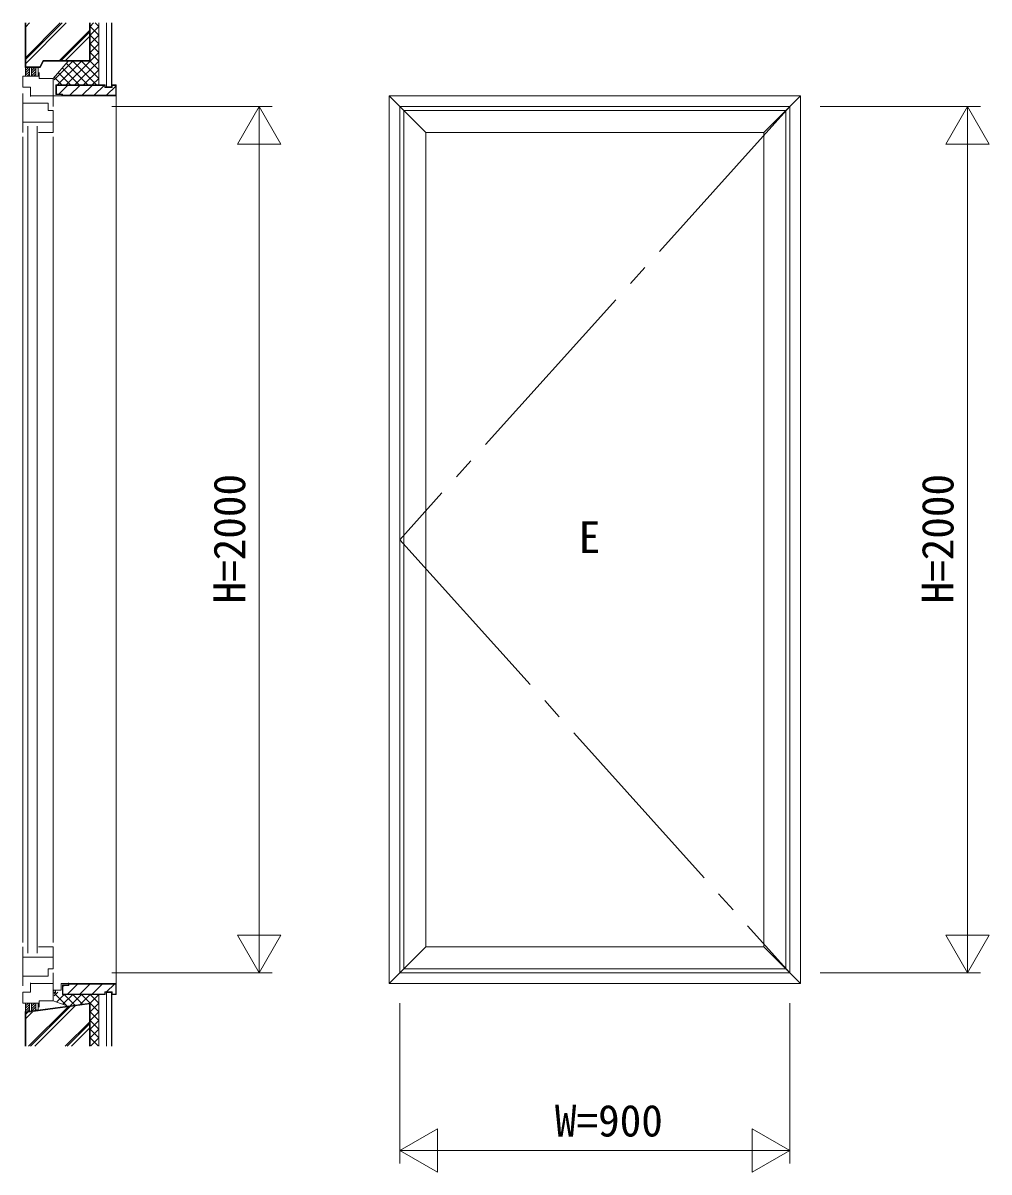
# Model space of a CAD drawing. Units: millimetres, scale not verified. Extents: x -14850 to 12650, y -10500 to 9500.
# Drawn here: x 3170 to 5400, y 4372 to 7026 of the extents above; entities that cross this region are included whole.
import ezdxf
from ezdxf.enums import TextEntityAlignment as Align

# ---------------------------------------------------------------- set-up
doc = ezdxf.new("R2010")
doc.units = ezdxf.units.MM
doc.header["$LTSCALE"] = 50
doc.linetypes.add('CHAIN2', pattern=[12, 9, -1, 1, -1])
for name, color, linetype, lineweight in [('0-2_YKK_Z1', 7, 'Continuous', 9), ('0-4_YKK_C2', 5, 'Continuous', 9), ('0-5_YKK_N1', 2, 'Continuous', 9), ('0-6_YKK_A1', 4, 'Continuous', 9), ('0-8_YKK_C1', 4, 'Continuous', 9)]:
    doc.layers.add(name, color=color, linetype=linetype, lineweight=lineweight)
doc.styles.add('ＭＳ ゴシック', font='')
doc.styles.get('ＭＳ ゴシック').set_extended_font_data('MS Gothic')

msp = doc.modelspace()

# ---------------------------------------------------------------- linework, layer by layer
at = {"layer": '0-2_YKK_Z1'}
for p, q in [((3175, 6922.5), (3175, 7025.51)), ((3269.99, 7025.51), (3176.5, 6932.02)), ((3185.14, 7025.51), (3176.5, 7016.87)), ((3260.1, 7025.51), (3176.5, 6941.91)), ((3255.85, 7025.51), (3176.5, 6946.16)), ((3176.5, 7025.51), (3176.5, 6924)), ((3323.5, 7008.31), (3254.2, 6939)), ((3323.5, 7004.06), (3258.44, 6939)), ((3323.5, 6939), (3323.5, 7025.51)), ((3325, 6937.5), (3325, 7025.51)), ((3325, 6937.5), (3325, 7025.51)), ((3325, 7017.5), (3333.01, 7025.51)), ((3345, 6997.5), (3325, 7017.5)), ((3325, 6997.5), (3345, 7017.5)), ((3345, 7017.5), (3336.99, 7025.51)), ((3345, 6882.5), (3345, 7025.51)), ((3323.5, 6994.16), (3268.34, 6939)), ((3345, 6977.5), (3325, 6997.5)), ((3325, 6977.5), (3345, 6997.5)), ((3345, 6957.5), (3325, 6977.5)), ((3325, 6957.5), (3345, 6977.5)), ((3325, 6937.5), (3345, 6957.5)), ((3345, 6937.5), (3325, 6957.5)), ((3209.07, 6924), (3216.57, 6939)), ((3210, 6922.5), (3217.5, 6937.5)), ((3323.5, 6939), (3216.57, 6939)), ((3217.5, 6937.5), (3325, 6937.5)), ((3240, 6897.5), (3274, 6937.5)), ((3242, 6894.5), (3285, 6937.5)), ((3250, 6882.5), (3305, 6937.5)), ((3320, 6882.5), (3269.86, 6932.64)), ((3270, 6882.5), (3325, 6937.5)), ((3340, 6882.5), (3285, 6937.5)), ((3290, 6882.5), (3345, 6937.5)), ((3345, 6897.5), (3305, 6937.5)), ((3345, 6917.5), (3325, 6937.5)), ((3175, 6922.5), (3210, 6922.5)), ((3176.5, 6924), (3209.07, 6924)), ((3185, 6921), (3185, 6904)), ((3186.5, 6922.5), (3188.5, 6922.5)), ((3186.5, 6902.5), (3188.5, 6902.5)), ((3190, 6921), (3190, 6904)), ((3200, 6921), (3200, 6904)), ((3201.5, 6922.5), (3203.5, 6922.5)), ((3201.5, 6902.5), (3203.5, 6902.5)), ((3205, 6921), (3205, 6904)), ((3260, 6882.5), (3242.3, 6900.2)), ((3280, 6882.5), (3251.49, 6911.01)), ((3300, 6882.5), (3260.68, 6921.82)), ((3310, 6882.5), (3345, 6917.5)), ((3247, 6881.5), (3247, 6861.5)), ((3247, 6881.5), (3359, 6881.5)), ((3252.79, 6861.5), (3272.8, 6881.5)), ((3278.08, 6858.5), (3301.08, 6881.5)), ((3306.36, 6858.5), (3329.36, 6881.5)), ((3330, 6882.5), (3345, 6897.5)), ((3334.65, 6858.5), (3357.65, 6881.5)), ((3359, 6876.5), (3359, 6881.5)), ((3376, 6876.5), (3359, 6876.5)), ((3360, 6877.5), (3360, 6882.5)), ((3375, 6877.5), (3360, 6877.5)), ((3362.93, 6858.5), (3384, 6879.57)), ((3375, 6877.5), (3375, 6882.5)), ((3375, 6882.5), (3385, 6882.5)), ((3376, 6881.5), (3384, 6881.5)), ((3376, 6876.5), (3376, 6881.5)), ((3384, 6881.5), (3384, 6858.5)), ((3385, 6857.5), (3385, 6882.5)), ((3246, 6860.5), (3260, 6860.5)), ((3261, 6861.5), (3247, 6861.5)), ((3260, 6857.5), (3260, 6860.5)), ((3260, 6857.5), (3385, 6857.5)), ((3261, 6861.5), (3261, 6858.5)), ((3384, 6858.5), (3261, 6858.5)), ((3385, 4807.5), (3385, 6857.5)), ((3261, 4804.5), (3275, 4804.5)), ((3262, 4800.71), (3264.79, 4803.5)), ((3276, 4803.5), (3262, 4803.5)), ((3262, 4783.5), (3262, 4803.5)), ((3273.08, 4783.5), (3296.08, 4806.5)), ((3275, 4807.5), (3385, 4807.5)), ((3275, 4807.5), (3275, 4804.5)), ((3276, 4803.5), (3276, 4806.5)), ((3384, 4806.5), (3276, 4806.5)), ((3301.36, 4783.5), (3324.36, 4806.5)), ((3329.65, 4783.5), (3352.65, 4806.5)), ((3362.93, 4788.5), (3380.93, 4806.5)), ((3384, 4783.5), (3384, 4806.5)), ((3385, 4807.5), (3385, 4782.5)), ((3250.36, 4787.87), (3242, 4779.5)), ((3243, 4784.5), (3270.77, 4756.72)), ((3265, 4782.5), (3247.41, 4764.91)), ((3262, 4783.5), (3359, 4783.5)), ((3285, 4782.5), (3262.22, 4759.72)), ((3265, 4782.5), (3289.71, 4757.79)), ((3305, 4782.5), (3278.85, 4756.35)), ((3285, 4782.5), (3307.35, 4760.15)), ((3325, 4782.5), (3301.92, 4759.42)), ((3305, 4782.5), (3325, 4762.5)), ((3325, 4782.5), (3345, 4762.5)), ((3345, 4782.5), (3325, 4762.5)), ((3345, 4782.5), (3345, 4762.5)), ((3376, 4788.5), (3359, 4788.5)), ((3359, 4788.5), (3359, 4783.5)), ((3375, 4787.5), (3360, 4787.5)), ((3360, 4787.5), (3360, 4782.5)), ((3362.5, 4787.5), (3362.5, 4662.77)), ((3375, 4787.5), (3362.5, 4787.5)), ((3375, 4662.77), (3375, 4787.5)), ((3375, 4787.5), (3375, 4782.5)), ((3375, 4782.5), (3385, 4782.5)), ((3376, 4788.5), (3376, 4783.5)), ((3376, 4783.5), (3384, 4783.5)), ((3175, 4742.5), (3325, 4762.5)), ((3176.5, 4741.19), (3323.5, 4760.79)), ((3274.36, 4754.23), (3182.9, 4662.77)), ((3185, 4761), (3185, 4745.55)), ((3186.5, 4762.5), (3188.5, 4762.5)), ((3279.25, 4754.89), (3187.14, 4662.77)), ((3190, 4761), (3190, 4745.81)), ((3290.68, 4756.41), (3197.04, 4662.77)), ((3200, 4761), (3200, 4747.55)), ((3201.5, 4762.5), (3203.5, 4762.5)), ((3205, 4761), (3205, 4747.81)), ((3240, 4767.5), (3273.79, 4755.67)), ((3323.5, 4662.77), (3323.5, 4760.79)), ((3325, 4762.5), (3325, 4662.77)), ((3345, 4762.5), (3325, 4742.5)), ((3325, 4762.5), (3345, 4742.5)), ((3325, 4762.5), (3325, 4662.77)), ((3345, 4762.5), (3345, 4662.77)), ((3175, 4662.77), (3175, 4742.5)), ((3192.77, 4743.36), (3176.5, 4727.09)), ((3181.34, 4741.83), (3176.5, 4736.99)), ((3176.5, 4741.19), (3176.5, 4662.77)), ((3186.7, 4744.06), (3188.7, 4744.33)), ((3201.7, 4746.06), (3203.7, 4746.33)), ((3325, 4742.5), (3345, 4722.5)), ((3345, 4742.5), (3325, 4722.5)), ((3325, 4722.5), (3345, 4702.5)), ((3345, 4722.5), (3325, 4702.5)), ((3323.5, 4718.52), (3267.75, 4662.77)), ((3323.5, 4714.28), (3271.99, 4662.77)), ((3323.5, 4704.38), (3281.89, 4662.77)), ((3325, 4702.5), (3345, 4682.5)), ((3345, 4702.5), (3325, 4682.5)), ((3325, 4682.5), (3343.73, 4663.77)), ((3345, 4682.5), (3326.27, 4663.77))]:
    msp.add_line(p, q, dxfattribs=at)
for points in [[(3375, 7025.51), (3375, 6877.5), (3362.5, 6877.5), (3362.5, 7025.51)], [(3374.5, 7025.51), (3374.5, 6878), (3363, 6878), (3363, 7025.51)], [(3246, 6860.5), (3246, 6882.5), (3360, 6882.5)], [(3261, 4804.5), (3261, 4782.5), (3360, 4782.5)], [(3374.5, 4662.77), (3374.5, 4787), (3363, 4787), (3363, 4662.77)]]:
    msp.add_lwpolyline(points, dxfattribs=at)
for centre, start, end in [((3186.5, 6921), 90, 180), ((3186.5, 6904), 180, 270), ((3188.5, 6921), 0, 90), ((3188.5, 6904), 270, 0), ((3201.5, 6921), 90, 180), ((3201.5, 6904), 180, 270), ((3203.5, 6921), 0, 90), ((3203.5, 6904), 270, 0), ((3186.5, 4761), 90, 180), ((3188.5, 4761), 0, 90), ((3201.5, 4761), 90, 180), ((3203.5, 4761), 0, 90), ((3186.5, 4745.55), 180, 277.59457), ((3188.5, 4745.81), 277.59457, 0), ((3201.5, 4747.55), 180, 277.59457), ((3203.5, 4747.81), 277.59457, 0)]:
    msp.add_arc(centre, 1.5, start, end, dxfattribs=at)
at = {"layer": '0-4_YKK_C2'}
for p, q in [((3175, 6902.5), (3176, 6903.5)), ((3176.72, 6922.5), (3175.86, 6921.64)), ((3182.37, 6922.5), (3176, 6916.13)), ((3185, 6919.47), (3176, 6910.47)), ((3185, 6913.82), (3176, 6904.81)), ((3185, 6908.16), (3179.34, 6902.5)), ((3185, 6922.5), (3185, 6902.5)), ((3190, 6922.5), (3190, 6902.5)), ((3197.37, 6922.5), (3190, 6915.13)), ((3191.72, 6922.5), (3190, 6920.78)), ((3200, 6919.47), (3190, 6909.47)), ((3200, 6913.82), (3190, 6903.82)), ((3200, 6908.16), (3194.34, 6902.5)), ((3200, 6922.5), (3200, 6902.5)), ((3240, 6857.5), (3240, 6897.5)), ((3260, 6857.5), (3240, 6857.5)), ((3260, 6860.5), (3260, 6857.5)), ((3258.5, 4807.5), (3258.5, 4792.5)), ((3275, 4807.5), (3258.5, 4807.5)), ((3275, 4809.5), (3275, 4804.5)), ((3242.15, 4792), (3240, 4789.85)), ((3240, 4786), (3245, 4786)), ((3240, 4767.5), (3240, 4786)), ((3245, 4789.2), (3241.8, 4786)), ((3245, 4792.5), (3258.5, 4792.5)), ((3245, 4786), (3245, 4792.5)), ((3176.72, 4762.5), (3175.86, 4761.64)), ((3182.37, 4762.5), (3176, 4756.13)), ((3185, 4759.47), (3176, 4750.47)), ((3185, 4753.81), (3176, 4744.81)), ((3185, 4762.5), (3185, 4743.83)), ((3190, 4762.5), (3190, 4744.5)), ((3197.37, 4762.5), (3190, 4755.13)), ((3191.72, 4762.5), (3190, 4760.78)), ((3200, 4759.47), (3190, 4749.47)), ((3200, 4753.81), (3190.79, 4744.61)), ((3200, 4762.5), (3200, 4745.83)), ((3175, 4742.5), (3176, 4743.5)), ((3185, 4748.16), (3180.01, 4743.17)), ((3200, 4748.16), (3197.32, 4745.48))]:
    msp.add_line(p, q, dxfattribs=at)
for points in [[(3175, 6922.5), (3176, 6921.5), (3176, 6903.5)], [(3175, 4762.5), (3176, 4761.5), (3176, 4743.5)]]:
    msp.add_lwpolyline(points, dxfattribs=at)
msp.add_lwpolyline([(3245, 4792.5), (3245, 4786), (3240, 4786), (3240, 4792.5), (3240.5, 4792), (3244.5, 4792)], close=True, dxfattribs=at)
at = {"layer": '0-5_YKK_N1'}
for p, q in [((3375, 6832.5), (3745, 6832.5)), ((3715, 6832.5), (3715, 6732.5)), ((3715, 4833.5), (3715, 6831.5)), ((5010, 6832.5), (5380, 6832.5)), ((5350, 6832.5), (5350, 6732.5)), ((5350, 4833.5), (5350, 6831.5)), ((3665, 6745.9), (3765, 6745.9)), ((5300, 6745.9), (5400, 6745.9)), ((3665, 4919.1), (3715, 4832.5)), ((3765, 4919.1), (3665, 4919.1)), ((3715, 4832.5), (3715, 4932.5)), ((3715, 4832.5), (3765, 4919.1)), ((5300, 4919.1), (5350, 4832.5)), ((5400, 4919.1), (5300, 4919.1)), ((5350, 4832.5), (5350, 4932.5)), ((5350, 4832.5), (5400, 4919.1)), ((3375, 4832.5), (3745, 4832.5)), ((5010, 4832.5), (5380, 4832.5)), ((4040, 4762.5), (4040, 4392.5)), ((4940, 4762.5), (4940, 4392.5)), ((4126.6, 4472.5), (4040, 4422.5)), ((4126.6, 4372.5), (4126.6, 4472.5)), ((4040, 4422.5), (4140, 4422.5)), ((4040, 4422.5), (4126.6, 4372.5)), ((4041, 4422.5), (4939, 4422.5))]:
    msp.add_line(p, q, dxfattribs=at)
for points in [[(3765, 6745.9), (3715, 6832.5), (3665, 6745.9)], [(5400, 6745.9), (5350, 6832.5), (5300, 6745.9)], [(4940, 4422.5), (4853.39, 4472.5), (4853.39, 4372.5)], [(4853.39, 4372.5), (4940, 4422.5), (4840, 4422.5)]]:
    msp.add_lwpolyline(points, dxfattribs=at)
at = {"layer": '0-6_YKK_A1'}
for p, q in [((4100, 6772.5), (4015, 6857.5)), ((4015, 6857.5), (4965, 6857.5)), ((4015, 6857.5), (4015, 4807.5)), ((4880, 6772.5), (4965, 6857.5)), ((4965, 6857.5), (4965, 4807.5)), ((4040, 6832.5), (4940, 6832.5)), ((4040, 6832.5), (4040, 4832.5)), ((4049, 6823.5), (4931, 6823.5)), ((4049, 6823.5), (4049, 4841.5)), ((4931, 6823.5), (4931, 4841.5)), ((4940, 6832.5), (4940, 4832.5)), ((4100, 6772.5), (4880, 6772.5)), ((4100, 6772.5), (4100, 4892.5)), ((4880, 6772.5), (4880, 4892.5)), ((4100, 4892.5), (4015, 4807.5)), ((4880, 4892.5), (4100, 4892.5)), ((4880, 4892.5), (4965, 4807.5)), ((4940, 4832.5), (4040, 4832.5)), ((4931, 4841.5), (4049, 4841.5)), ((4965, 4807.5), (4015, 4807.5))]:
    msp.add_line(p, q, dxfattribs=at)
at = {"layer": '0-6_YKK_A1', "linetype": 'CHAIN2'}
for p, q in [((4940, 6832.5), (4040, 5832.5)), ((4040, 5832.5), (4940, 4832.5))]:
    msp.add_line(p, q, dxfattribs=at)
at = {"layer": '0-8_YKK_C1'}
for p, q in [((3170, 6902.5), (3170, 6877.5)), ((3207.3, 6902.5), (3170, 6902.5)), ((3207.3, 6911.5), (3207.3, 6897.5)), ((3170, 6877.5), (3187.5, 6877.5)), ((3187.5, 6855.5), (3187.5, 6877.5)), ((3207.3, 6897.5), (3240, 6897.5)), ((3240, 6897.5), (3240, 6832.5)), ((3170, 6862.5), (3170, 6772.5)), ((3187.5, 6857.5), (3240, 6857.5)), ((3228.5, 6840.5), (3170, 6840.5)), ((3228.5, 6823.5), (3228.5, 6840.5)), ((3240, 6823.5), (3228.5, 6823.5)), ((3240, 6772.5), (3240, 6823.5)), ((3240, 6796.5), (3170, 6796.5)), ((3181, 6787.5), (3181, 4877.5)), ((3203, 6787.5), (3203, 4877.5)), ((3240, 6772.5), (3206, 6772.5)), ((3170, 6762.5), (3170, 4902.5)), ((3240, 6762.5), (3240, 4902.5)), ((3170, 4802.5), (3170, 4892.5)), ((3240, 4892.5), (3206, 4892.5)), ((3240, 4892.5), (3240, 4841.5)), ((3240, 4868.5), (3170, 4868.5)), ((3228.5, 4841.5), (3228.5, 4824.5)), ((3240, 4841.5), (3228.5, 4841.5)), ((3240, 4767.5), (3240, 4832.5)), ((3228.5, 4824.5), (3170, 4824.5)), ((3187.5, 4809.5), (3187.5, 4787.5)), ((3187.5, 4807.5), (3240, 4807.5)), ((3170, 4787.5), (3187.5, 4787.5)), ((3170, 4762.5), (3170, 4787.5)), ((3207.3, 4762.5), (3170, 4762.5)), ((3207.3, 4767.5), (3240, 4767.5)), ((3207.3, 4753.5), (3207.3, 4767.5))]:
    msp.add_line(p, q, dxfattribs=at)

# ---------------------------------------------------------------- texts
at = {"layer": '0-5_YKK_N1', "color": 4, "style": 'ＭＳ ゴシック'}
for p in [(3705, 5685.07), (5340, 5685.07)]:
    msp.add_text('H=2000', height=73.31, rotation=90, dxfattribs=at).set_placement(p, align=Align.BOTTOM_LEFT)
msp.add_text('W=900', height=73.31, dxfattribs=at).set_placement((4397.8, 4432.5), align=Align.BOTTOM_LEFT)
at = {"layer": '0-6_YKK_A1', "style": 'ＭＳ ゴシック'}
msp.add_text('E', height=73.31, dxfattribs=at).set_placement((4453, 5779.52), align=Align.BOTTOM_LEFT)

doc.saveas('drawing.dxf')
